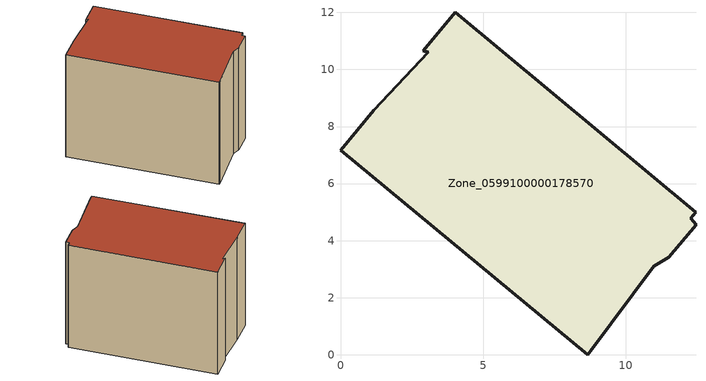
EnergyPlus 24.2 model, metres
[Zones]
Zone_0599100000178570
 floor ground (C_G): 2.9,10.65 4.03,12.01 12.45,5 12.29,4.79 12.46,4.57 11.51,3.42 10.99,3.1 8.77,0.13 8.66,0 0,7.18 1.16,8.56 3.07,10.6 z0
 wall outside (C_F): 12.45,5 4.03,12.01 2.9,10.65 3.07,10.6 1.16,8.56 0,7.18 8.66,0 8.77,0.13 10.99,3.1 11.51,3.42 12.46,4.57 12.29,4.79 12.45,5 z0:8.65
 roof outside (C_R): 4.03,12.01 2.9,10.65 3.07,10.6 1.16,8.56 0,7.18 8.66,0 8.77,0.13 10.99,3.1 11.51,3.42 12.46,4.57 12.29,4.79 12.45,5 z8.65
[BUILDING]
Pand.0599100000178570: North Axis=0; Terrain=City; Loads Convergence Tolerance Value=0.04; Temperature Convergence Tolerance Value=0.4; Solar Distribution=FullExterior; Maximum Number of Warmup Days=25; Minimum Number of Warmup Days=1
[Site:Location]
Rotterdam.The.Hague.AP_ZH_NLD Design_Conditions: Latitude=51.96; Longitude=4.45; Time Zone=1; Elevation=-4.5
[SITE:GROUNDTEMPERATURE:BUILDINGSURFACE]
18, 18, 18, 18, 18, 18, 18, 18, 18, 18, 18, 18
[MATERIAL] Thermal Absorptance=0.9; Solar Absorptance=0.7; Visible Absorptance=0.7
Name | Roughness | Thickness | Conductivity | Density | Specific Heat
G.TI.1946-1964 | MediumSmooth | 0.15 | 1 | 540 | 1210
F.TI.1946-1964 | Rough | 0.3 | 0.857143 | 1920 | 840
R.TI.1946-1964 | MediumRough | 0.2 | 0.277778 | 1500 | 1000
[CONSTRUCTION]
C_G: G.TI.1946-1964
C_F: F.TI.1946-1964
C_R: R.TI.1946-1964
[ZONE]
Zone_0599100000178570: Type=1; Multiplier=1; Ceiling Height=Autocalculate; Volume=Autocalculate; Floor Area=autocalculate; Part of Total Floor Area=Yes
[ZONEINFILTRATION:DESIGNFLOWRATE]
Infil_Zone_0599100000178570: Zone or ZoneList or Space or SpaceList=Zone_0599100000178570; Schedule=AlwaysOn; Design Flow Rate Calculation Method=Flow/Area; Flow Rate per Floor Area=0.003; Constant Term Coefficient=1; Temperature Term Coefficient=0; Velocity Term Coefficient=0; Velocity Squared Term Coefficient=0
[HVACTEMPLATE:ZONE:IDEALLOADSAIRSYSTEM]
Zone_0599100000178570: Maximum Heating Supply Air Temperature=50; Minimum Cooling Supply Air Temperature=13; Maximum Heating Supply Air Humidity Ratio=0.0156; Minimum Cooling Supply Air Humidity Ratio=0.0077; Heating Limit=NoLimit; Cooling Limit=NoLimit; Dehumidification Control Type=ConstantSensibleHeatRatio; Cooling Sensible Heat Ratio=0.7; Dehumidification Setpoint=60; Humidification Control Type=None; Humidification Setpoint=30; Outdoor Air Method=None; Outdoor Air Flow Rate per Person=0.00944; Outdoor Air Flow Rate per Zone Floor Area=0; Outdoor Air Flow Rate per Zone=0; Demand Controlled Ventilation Type=None; Outdoor Air Economizer Type=NoEconomizer; Heat Recovery Type=None; Sensible Heat Recovery Effectiveness=0.7; Latent Heat Recovery Effectiveness=0.65
[ZONECONTROL:THERMOSTAT]
ThermostatControl_Zone_0599100000178570: Zone or ZoneList=Zone_0599100000178570; Control Type Schedule=DualSetpointControlType; Control 1=Thermostat_Zone_0599100000178570; Temperature Difference Between Cutout And Setpoint=0
[THERMOSTATSETPOINT:DUALSETPOINT]
Thermostat_Zone_0599100000178570: Heating Setpoint Temperature Schedule=HeatingSetpoint_Zone_0599100000178570; Cooling Setpoint Temperature Schedule=CoolingSetpoint_Zone_0599100000178570
[SCHEDULE:COMPACT]
HeatingSetpoint_Zone_0599100000178570: Through: 12/31, For: AllDays, Until: 24:00, 21
CoolingSetpoint_Zone_0599100000178570: Through: 12/31, For: AllDays, Until: 24:00, 24
DualSetpointControlType: Through: 12/31, For: AllDays, Until: 24:00, 4
AlwaysOn: Through: 12/31, For: AllDays, Until: 24:00, 1
